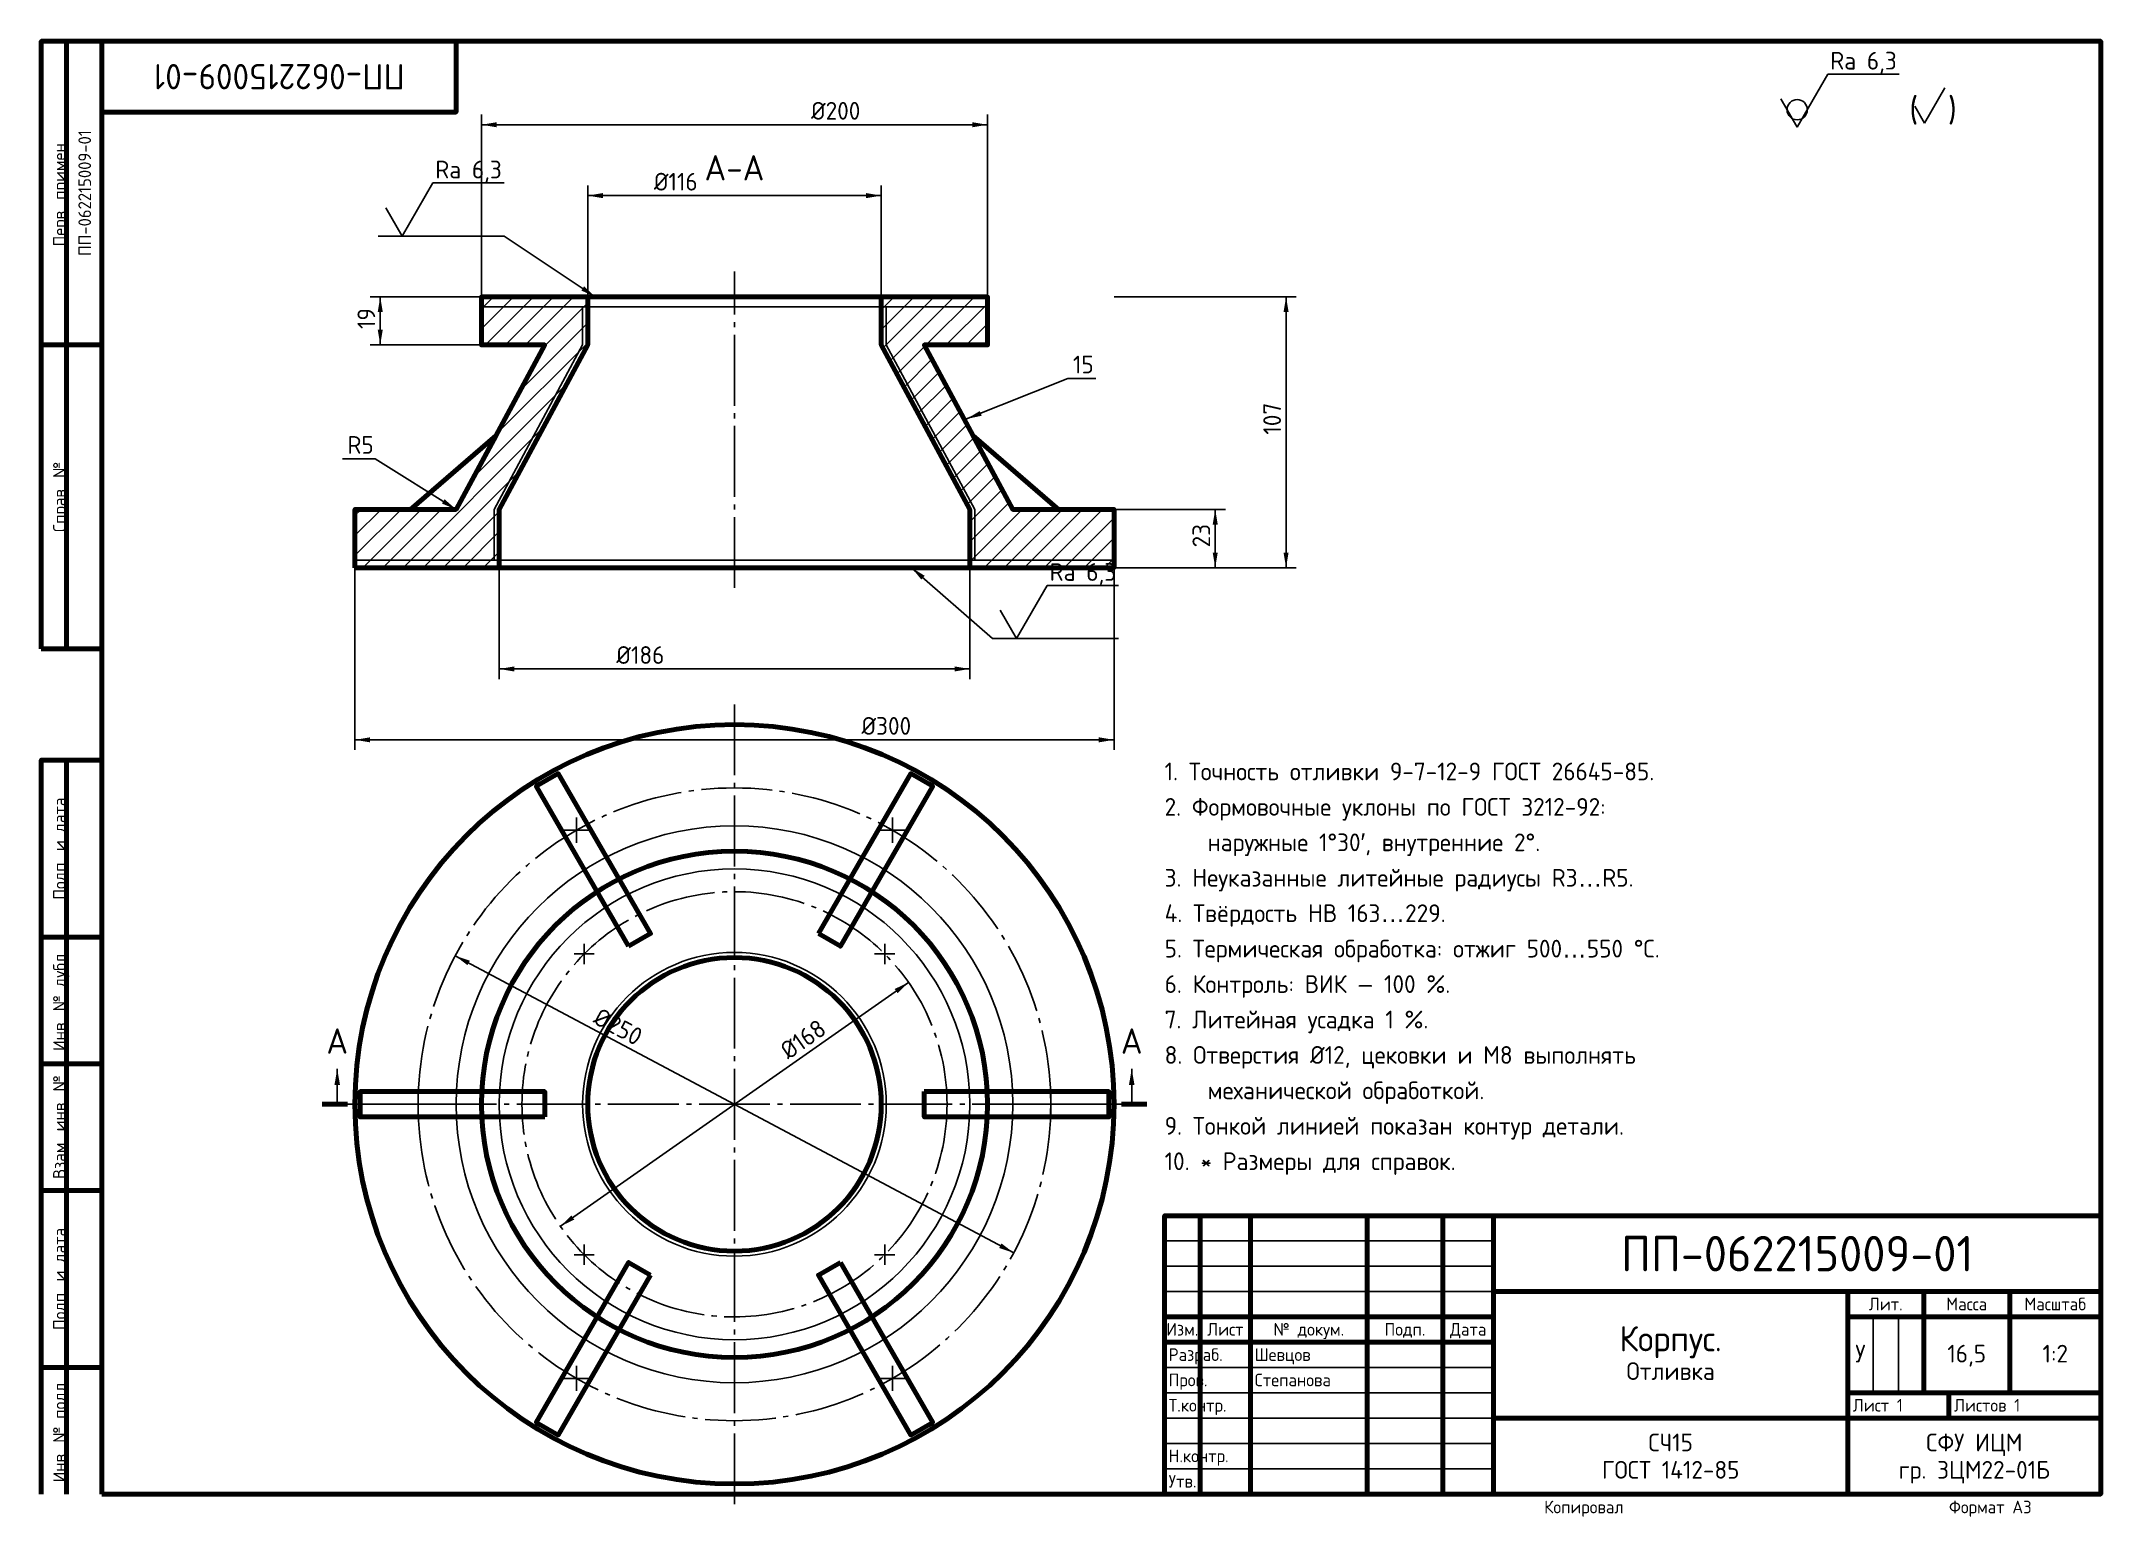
# Model space of a CAD drawing. Header units: millimetres. Extents: x 8 to 415, y 1 to 292.
import ezdxf
from ezdxf.enums import TextEntityAlignment as Align

# ---------------------------------------------------------------- set-up
doc = ezdxf.new("R2010")
doc.units = ezdxf.units.MM
doc.linetypes.add('GOST_AXIS', pattern=[18, 14, -1.5, 1, -1.5])
for name, color, linetype, lineweight in [('Осевая', 7, 'GOST_AXIS', 25), ('Основная', 7, 'CONTINUOUS', 70), ('Сечение', 7, 'CONTINUOUS', 100), ('Текст', 7, 'Continuous', 25), ('Тонкая', 7, 'CONTINUOUS', 25)]:
    doc.layers.add(name, color=color, linetype=linetype, lineweight=lineweight)
doc.styles.add('GOST', font='GOST type B.ttf')

msp = doc.modelspace()

# ---------------------------------------------------------------- linework, layer by layer
at = {"layer": 'Осевая', "lineweight": 25}
for points in [[(145, 184), (145, 246.5)], [(145, 3), (145, 161)], [(113.75, 133.63), (113.75, 138.63)], [(176.25, 133.63), (176.25, 138.63)], [(111.25, 136.13), (116.25, 136.13)], [(173.75, 136.13), (178.75, 136.13)], [(113.3, 111.7), (117.3, 111.7)], [(115.3, 109.7), (115.3, 113.7)], [(172.7, 111.7), (176.7, 111.7)], [(174.7, 109.7), (174.7, 113.7)], [(66, 82), (224, 82)], [(80, 82), (85, 82)], [(82.5, 79.5), (82.5, 84.5)], [(205, 82), (210, 82)], [(207.5, 79.5), (207.5, 84.5)], [(115.3, 50.3), (115.3, 54.3)], [(174.7, 50.3), (174.7, 54.3)], [(113.3, 52.3), (117.3, 52.3)], [(172.7, 52.3), (176.7, 52.3)], [(113.75, 25.37), (113.75, 30.37)], [(176.25, 25.37), (176.25, 30.37)], [(111.25, 27.87), (116.25, 27.87)], [(173.75, 27.87), (178.75, 27.87)]]:
    msp.add_lwpolyline(points, dxfattribs=at)
for radius in [62.5, 42]:
    msp.add_circle((145, 82), radius, dxfattribs=at)
at = {"layer": 'Основная', "lineweight": 70}
for points in [[(8, 172), (8, 292), (20, 292)], [(13, 172), (13, 292)], [(20, 5), (415, 5), (415, 292), (20, 292), (20, 5)], [(20, 278), (90, 278), (90, 292)], [(70, 188), (220, 188), (220, 199.5), (200, 199.5), (182.5, 232), (195, 232), (195, 241.5), (95, 241.5), (95, 232), (107.5, 232), (90, 199.5), (70, 199.5), (70, 188)], [(98.5, 188), (98.5, 199.5), (116, 232), (116, 241.5), (174, 241.5), (174, 232), (191.5, 199.5), (191.5, 188), (98.5, 188)], [(8, 232), (20, 232)], [(90, 199.5), (97.88, 214.12), (81, 199.5)], [(200, 199.5), (192.12, 214.12), (209, 199.5)], [(8, 172), (20, 172)], [(8, 5), (8, 150), (20, 150)], [(8, 150), (20, 150)], [(13, 5), (13, 150)], [(124.08, 113.23), (105.83, 144.84), (110.17, 147.34), (128.42, 115.73), (124.08, 113.23)], [(161.58, 115.73), (179.83, 147.34), (184.17, 144.84), (165.92, 113.23), (161.58, 115.73)], [(8, 115), (20, 115)], [(8, 90), (20, 90)], [(107.5, 79.5), (71, 79.5), (71, 84.5), (107.5, 84.5), (107.5, 79.5)], [(182.5, 84.5), (219, 84.5), (219, 79.5), (182.5, 79.5), (182.5, 84.5)], [(8, 65), (20, 65)], [(230, 5), (415, 5), (415, 60), (230, 60), (230, 5)], [(237, 5), (237, 60)], [(247, 5), (247, 60)], [(270, 5), (270, 60)], [(285, 5), (285, 60)], [(295, 5), (295, 60)], [(128.42, 48.27), (110.17, 16.66), (105.83, 19.16), (124.08, 50.77), (128.42, 48.27)], [(165.92, 50.77), (184.17, 19.16), (179.83, 16.66), (161.58, 48.27), (165.92, 50.77)], [(295, 45), (415, 45)], [(365, 5), (365, 45)], [(380, 25), (380, 45)], [(397, 25), (397, 45)], [(230, 40), (295, 40)], [(365, 40), (415, 40)], [(230, 35), (295, 35)], [(8, 30), (20, 30)], [(365, 25), (415, 25)], [(385, 20), (385, 25)], [(295, 20), (415, 20)]]:
    msp.add_lwpolyline(points, dxfattribs=at)
for radius in [75, 50, 29]:
    msp.add_circle((145, 82), radius, dxfattribs=at)
at = {"layer": 'Сечение', "lineweight": 100}
for points in [[(68.5, 82), (63.5, 82)], [(221.5, 82), (226.5, 82)]]:
    msp.add_lwpolyline(points, dxfattribs=at)
at = {"layer": 'Тонкая', "lineweight": 25}
for points in [[(355, 275), (361.06, 285.5)], [(361.06, 285.5), (375.16, 285.5)], [(380.16, 275.8), (384.2, 282.8)], [(95, 241.5), (95, 277.5)], [(195, 241.5), (195, 277.5)], [(355, 275), (351.77, 280.6)], [(380.16, 275.8), (378.22, 279.16)], [(95, 275.5), (195, 275.5)], [(79.34, 253.5), (85.4, 264)], [(85.4, 264), (99.5, 264)], [(116, 241.5), (116, 263.5)], [(116, 261.5), (174, 261.5)], [(174, 241.5), (174, 263.5)], [(79.34, 253.5), (76.1, 259.1)], [(74.6, 253.5), (99.5, 253.5)], [(117.5, 241.5), (99.5, 253.5)], [(95, 241.5), (73, 241.5)], [(75, 232), (75, 241.5)], [(95, 235.18), (101.32, 241.5)], [(95, 239.14), (97.36, 241.5)], [(95.78, 232), (105.28, 241.5)], [(99.74, 232), (109.24, 241.5)], [(103.7, 232), (113.2, 241.5)], [(107.31, 231.65), (116, 240.34)], [(174, 234.98), (180.52, 241.5)], [(174, 238.94), (176.56, 241.5)], [(174.34, 231.37), (184.48, 241.5)], [(175.73, 228.79), (188.44, 241.5)], [(182.9, 232), (192.4, 241.5)], [(186.86, 232), (195, 240.14)], [(220, 241.5), (256, 241.5)], [(254, 188), (254, 241.5)], [(70, 189.5), (220, 189.5), (220, 199.5), (200, 199.5), (182.5, 232), (195, 232), (195, 239.5), (95, 239.5), (95, 232), (107.5, 232), (90, 199.5), (70, 199.5), (70, 189.5)], [(97.5, 189.5), (97.5, 199.5), (115, 232), (115, 239.5), (175, 239.5), (175, 232), (192.5, 199.5), (192.5, 189.5), (97.5, 189.5)], [(102.69, 223.07), (116, 236.38)], [(190.82, 232), (195, 236.18)], [(95, 232), (73, 232)], [(98.07, 214.49), (116, 232.42)], [(194.78, 232), (195, 232.22)], [(177.11, 226.22), (182.64, 231.74)], [(178.5, 223.64), (184.02, 229.17)], [(93.45, 205.91), (111.87, 224.33)], [(179.89, 221.07), (185.41, 226.59)], [(181.27, 218.5), (186.8, 224.02)], [(190.88, 217.38), (210.88, 225.38)], [(210.88, 225.38), (216.38, 225.38)], [(182.66, 215.92), (188.18, 221.45)], [(79.5, 188), (107.25, 215.75)], [(184.04, 213.35), (189.57, 218.87)], [(185.43, 210.77), (190.95, 216.3)], [(186.82, 208.2), (192.34, 213.73)], [(74, 209.5), (67.52, 209.5)], [(90, 199.5), (74, 209.5)], [(188.2, 205.63), (193.73, 211.15)], [(189.59, 203.05), (195.11, 208.58)], [(83.46, 188), (102.63, 207.17)], [(190.97, 200.48), (196.5, 206)], [(70, 190.38), (79.12, 199.5)], [(70, 194.34), (75.16, 199.5)], [(70, 198.3), (71.2, 199.5)], [(71.58, 188), (83.08, 199.5)], [(75.54, 188), (87.04, 199.5)], [(191.5, 197.05), (197.88, 203.43)], [(191.5, 193.09), (199.27, 200.86)], [(191.5, 189.13), (201.87, 199.5)], [(194.33, 188), (205.83, 199.5)], [(198.29, 188), (209.79, 199.5)], [(202.25, 188), (213.75, 199.5)], [(206.21, 188), (217.71, 199.5)], [(220, 199.5), (242, 199.5)], [(240, 188), (240, 199.5)], [(87.42, 188), (98.5, 199.08)], [(210.17, 188), (220, 197.83)], [(91.38, 188), (98.5, 195.12)], [(214.13, 188), (220, 193.87)], [(70, 188), (70, 152)], [(95.34, 188), (98.5, 191.16)], [(98.5, 188), (98.5, 166)], [(180, 188), (196, 174)], [(191.5, 188), (191.5, 166)], [(218.09, 188), (220, 189.91)], [(220, 188), (220, 152)], [(220, 188), (242, 188)], [(220, 188), (256, 188)], [(200.73, 174), (206.8, 184.5)], [(206.8, 184.5), (220.9, 184.5)], [(200.73, 174), (197.5, 179.6)], [(196, 174), (220.9, 174)], [(98.5, 168), (191.5, 168)], [(70, 154), (220, 154)], [(89.82, 111.34), (200.18, 52.66)], [(110.6, 57.91), (179.4, 106.09)], [(66.5, 82), (66.5, 89)], [(223.5, 82), (223.5, 89)], [(230, 55), (295, 55)], [(230, 50), (295, 50)], [(230, 45), (295, 45)], [(370, 25), (370, 40)], [(375, 25), (375, 40)], [(230, 30), (295, 30)], [(230, 25), (295, 25)], [(230, 20), (295, 20)], [(230, 15), (295, 15)], [(230, 10), (295, 10)]]:
    msp.add_lwpolyline(points, dxfattribs=at)
for centre, radius in [((355, 278.47), 2), ((145, 82), 55), ((145, 82), 46.5), ((145, 82), 30)]:
    msp.add_circle(centre, radius, dxfattribs=at)
at = {"layer": 'Тонкая'}
for points in [[(95, 275.5), (98, 275), (98, 276)], [(195, 275.5), (192, 276), (192, 275)], [(116, 261.5), (119, 261), (119, 262)], [(174, 261.5), (171, 262), (171, 261)], [(75, 241.5), (74.5, 238.5), (75.5, 238.5)], [(117.5, 241.5), (115.28, 243.58), (114.73, 242.75)], [(254, 241.5), (253.5, 238.5), (254.5, 238.5)], [(75, 232), (75.5, 235), (74.5, 235)], [(190.88, 217.38), (193.85, 218.02), (193.47, 218.95)], [(90, 199.5), (87.72, 201.51), (87.19, 200.67)], [(240, 199.5), (239.5, 196.5), (240.5, 196.5)], [(180, 188), (181.93, 185.65), (182.59, 186.4)], [(240, 188), (240.5, 191), (239.5, 191)], [(254, 188), (254.5, 191), (253.5, 191)], [(98.5, 168), (101.5, 167.5), (101.5, 168.5)], [(191.5, 168), (188.5, 168.5), (188.5, 167.5)], [(70, 154), (73, 153.5), (73, 154.5)], [(220, 154), (217, 154.5), (217, 153.5)], [(89.82, 111.34), (92.23, 109.49), (92.7, 110.38)], [(179.4, 106.09), (176.66, 104.78), (177.23, 103.96)], [(66.5, 89), (65.95, 85.8), (67.05, 85.8)], [(223.5, 89), (222.95, 85.8), (224.05, 85.8)], [(110.6, 57.91), (113.34, 59.22), (112.77, 60.04)], [(200.18, 52.66), (197.77, 54.51), (197.3, 53.62)]]:
    msp.add_solid(points, dxfattribs=at)

# ---------------------------------------------------------------- texts
at = {"layer": 'Текст', "style": 'GOST'}
for s, height, p in [('Ra 6,3', 3.5, (368.11, 286.4)), ('%%c200', 3.5, (165, 276.5)), ('А-А', 5, (145, 264.5)), ('Ra 6,3', 3.5, (92.45, 264.9)), ('%%c116', 3.5, (133.4, 262.5)), ('Ra 6,3', 3.5, (213.85, 185.4)), ('%%c186', 3.5, (126.4, 169)), ('%%c300', 3.5, (175, 155)), ('А', 5, (66.5, 92)), ('А', 5, (223.5, 92)), ('Лит.', 2.5, (372.5, 41.3)), ('Масса', 2.5, (388.5, 41.3)), ('Масштаб', 2.5, (406, 41.3)), ('Изм.', 2.5, (233.5, 36.3)), ('Лист', 2.5, (242, 36.3)), ('№ докум.', 2.5, (258.5, 36.3)), ('Подп.', 2.5, (277.5, 36.3)), ('Дата', 2.5, (290, 36.3)), ('У', 3.5, (367.5, 31)), ('16,5', 3.5, (388.5, 31)), ('1:2', 3.5, (406, 31))]:
    msp.add_text(s, height=height, dxfattribs=at).set_placement(p, align=Align.CENTER)
for s, height, rotation, p in [('ПП-062215009-01', 5, 180, (55, 285)), ('ПП-062215009-01', 2.5, 90, (16.6, 262)), ('Перв. примен.', 2.5, 90, (11.6, 262)), ('Справ. №', 2.5, 90, (11.6, 202)), ('Подп. и дата', 2.5, 90, (11.6, 132.5)), ('Инв. № дубл.', 2.5, 90, (11.6, 102.5)), ('Взам. инв. №', 2.5, 90, (11.6, 77.5)), ('Подп. и дата', 2.5, 90, (11.6, 47.5)), ('Инв. № подл.', 2.5, 90, (11.6, 17.5))]:
    msp.add_text(s, height=height, rotation=rotation, dxfattribs=at).set_placement(p, align=Align.MIDDLE_CENTER)
for s, height, p in [('(', 4.9, (377.16, 276)), (')', 4.9, (384.8, 276)), ('15', 3.5, (211.88, 226.38)), ('R5', 3.5, (68.52, 210.5)), ('1. Точность отливки 9-7-12-9 ГОСТ 26645-85.', 3.5, (230, 146)), ('2. Формовочные уклоны по ГОСТ 3212-92:', 3.5, (230, 139)), ('    наружные 1%%d30′, внутренние 2%%d.', 3.5, (230, 132)), ('3. Неуказанные литейные радиусы R3…R5.', 3.5, (230, 125)), ('4. Твёрдость НВ 163…229.', 3.5, (230, 118)), ('5. Термическая обработка: отжиг 500…550 %%dС.', 3.5, (230, 111)), ('6. Контроль: ВИК — 100 %.', 3.5, (230, 104)), ('7. Литейная усадка 1 %.', 3.5, (230, 97)), ('8. Отверстия %%c12, цековки и М8 выполнять', 3.5, (230, 90)), ('    механической обработкой.', 3.5, (230, 83)), ('9. Тонкой линией показан контур детали.', 3.5, (230, 76)), ('10. * Размеры для справок.', 3.5, (230, 69)), ('Разраб.', 2.5, (230.8, 31.3)), ('Шевцов', 2.5, (247.8, 31.3)), ('Пров.', 2.5, (230.8, 26.3)), ('Степанова', 2.5, (247.8, 26.3)), ('Т.контр.', 2.5, (230.8, 21.3)), ('Лист 1', 2.5, (366, 21.3)), ('Листов 1', 2.5, (386, 21.3)), ('Н.контр.', 2.5, (230.8, 11.3)), ('Утв.', 2.5, (230.8, 6.3)), ('Копировал', 2.5, (305, 1.2)), ('Формат A3', 2.5, (385, 1.2))]:
    msp.add_text(s, height=height, dxfattribs=at).set_placement(p)
for s, rotation, p in [('19', 90, (74, 237.22)), ('107', 90, (253, 217.43)), ('23', 90, (239, 194.32)), ('%%c250', -28, (121.19, 95.79)), ('%%c168', 35, (159.56, 93.42))]:
    msp.add_text(s, height=3.5, rotation=rotation, dxfattribs=at).set_placement(p, align=Align.CENTER)
for s, height, p in [('ПП-062215009-01', 7, (355, 52.5)), ('Корпус.', 5, (330, 35.7)), ('Отливка', 3.5, (330, 29.3)), ('СЧ15', 3.5, (330, 15.2)), ('СФУ ИЦМ', 3.5, (390, 15.2)), ('ГОСТ 1412-85', 3.5, (330, 9.8)), ('гр. ЗЦМ22-01Б', 3.5, (390, 9.8))]:
    msp.add_text(s, height=height, dxfattribs=at).set_placement(p, align=Align.MIDDLE_CENTER)

doc.saveas('drawing.dxf')
